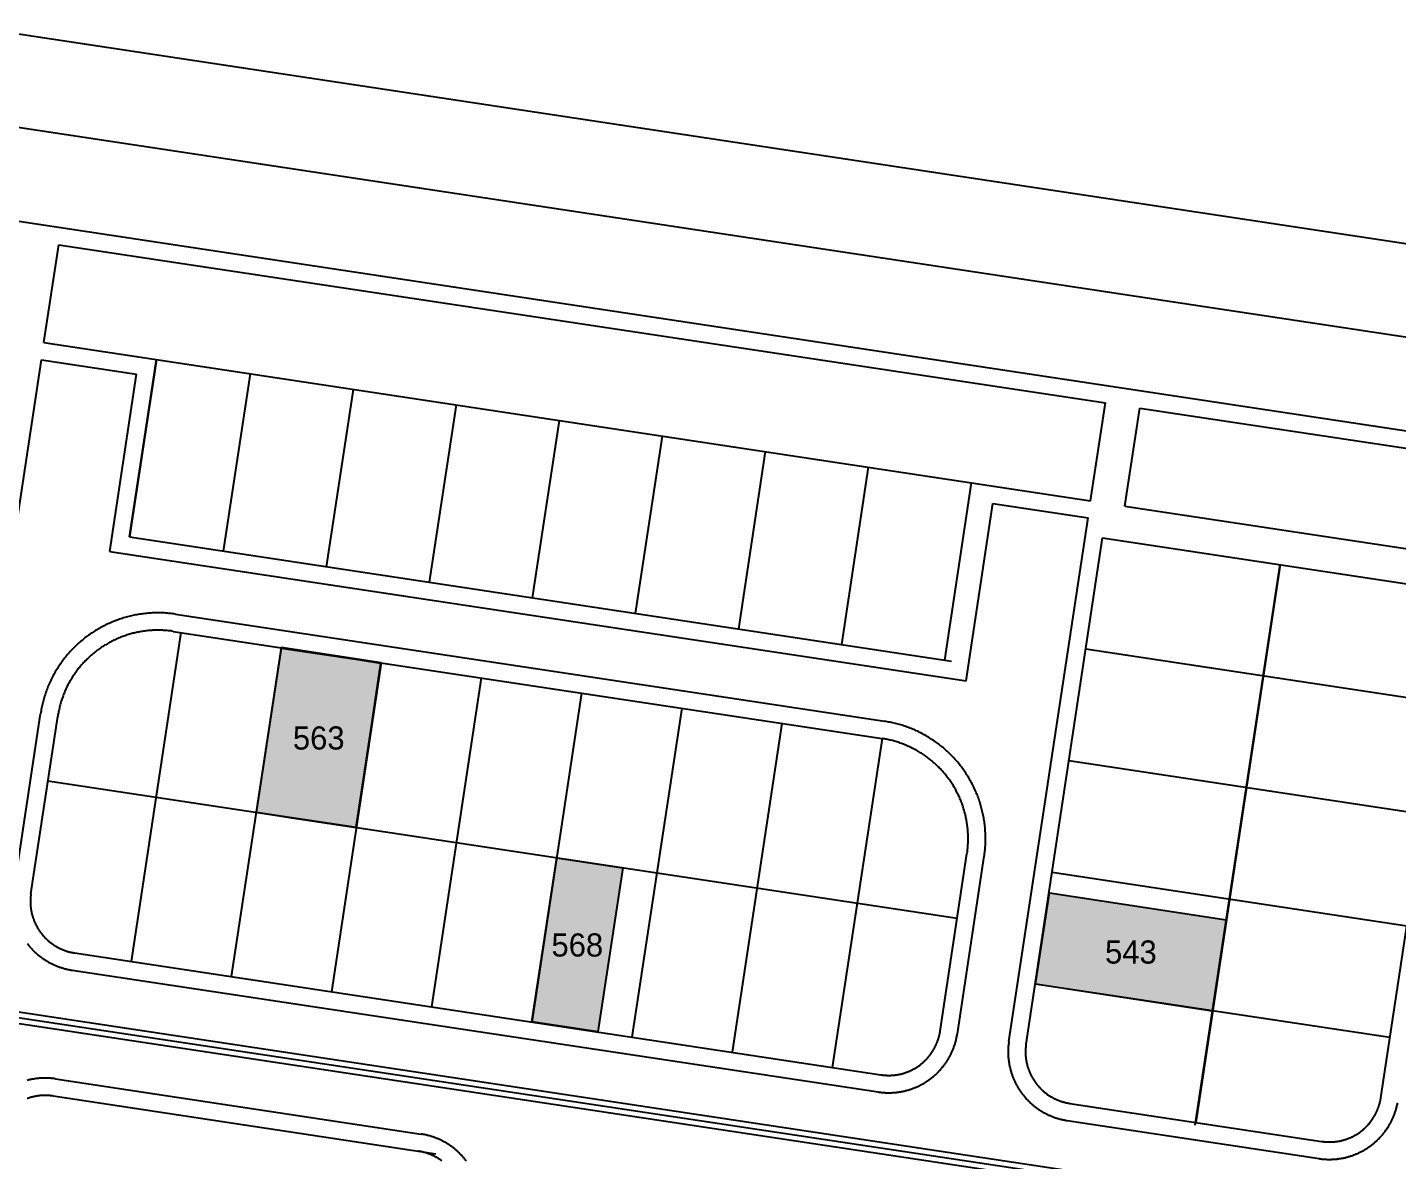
# Model space of a CAD drawing. Header units: metres. Extents: x 680594 to 684853, y 828874 to 830078.
# Drawn here: x 680740.1 to 680976.8, y 829877.8 to 830073.7 of the extents above; entities that cross this region are included whole.
import ezdxf
from ezdxf.enums import TextEntityAlignment as Align

# ---------------------------------------------------------------- set-up
doc = ezdxf.new("R2010")
doc.units = ezdxf.units.M
for name, color, linetype in [('PLOT_LINES', 7, 'Continuous'), ('PLOT_NUMBERS', 7, 'Continuous'), ('SELECTED_PLOTS', 3, 'Continuous')]:
    doc.layers.add(name, color=color, linetype=linetype)

msp = doc.modelspace()

# ---------------------------------------------------------------- hatches: boundary and pattern name
at = {"layer": 'SELECTED_PLOTS'}
h = msp.add_hatch(color=3, dxfattribs=at)
h.dxf.hatch_style = 1
h.paths.add_polyline_path([(680783.98, 829966.38), (680797.58, 829964.36), (680801.1, 829963.8), (680796.89, 829935.35), (680785.73, 829937.03), (680779.65, 829937.98)])
h = msp.add_hatch(color=3, dxfattribs=at)
h.dxf.hatch_style = 1
h.paths.add_polyline_path([(680838.63, 829900.07), (680827.21, 829901.79), (680831.54, 829930.13), (680842.91, 829928.41)])
h = msp.add_hatch(color=3, dxfattribs=at)
h.dxf.hatch_style = 1
h.paths.add_polyline_path([(680914.24, 829908.29), (680916.63, 829924.08), (680947.15, 829919.46), (680944.75, 829903.66)])

# ---------------------------------------------------------------- linework, layer by layer
at = {"layer": 'PLOT_LINES'}
for points in [[(680731.23, 830073.66), (682582.21, 829793.81)], [(680731.23, 830073.66), (682582.21, 829793.81)], [(680728.84, 830057.84), (682579.82, 829777.99)], [(680728.84, 830057.84), (682579.82, 829777.99)], [(680726.74, 830041.98), (680982.13, 830003.36)], [(680742.94, 830019.18), (680745.5, 830036.11)], [(680745.5, 830036.11), (680926.31, 830008.77)], [(680742.94, 830019.18), (680923.75, 829991.85)], [(680728.81, 829925.75), (680742.49, 830016.22)], [(680742.49, 830016.22), (680758.93, 830013.73)], [(680757.71, 829985.6), (680762.35, 830016.25)], [(680762.35, 830016.25), (680757.71, 829985.6)], [(680754.3, 829983.08), (680758.93, 830013.73)], [(680778.54, 830013.8), (680773.9, 829983.15)], [(680796.34, 830011.11), (680791.7, 829980.46)], [(680814.13, 830008.42), (680809.5, 829977.77)], [(680923.75, 829991.85), (680926.31, 830008.77)], [(680831.93, 830005.73), (680827.3, 829975.08)], [(680929.68, 829990.95), (680932.24, 830007.87)], [(680932.24, 830007.87), (680981.68, 830000.4)], [(680849.73, 830003.04), (680845.09, 829972.39)], [(680867.53, 830000.35), (680862.89, 829969.7)], [(680885.32, 829997.66), (680880.69, 829967.01)], [(680903.12, 829994.97), (680898.49, 829964.31)], [(680902.23, 829960.71), (680906.86, 829991.37)], [(680906.86, 829991.37), (680923.3, 829988.88)], [(680929.68, 829990.95), (680988.02, 829982.13)], [(680909.62, 829898.41), (680923.3, 829988.88)], [(680757.71, 829985.6), (680899.71, 829964.13)], [(680912.59, 829897.96), (680925.82, 829985.47)], [(680925.82, 829985.47), (680987.12, 829976.2)], [(680754.3, 829983.08), (680902.23, 829960.71)], [(680941.82, 829883.93), (680956.47, 829980.83)], [(680956.47, 829980.83), (680941.9, 829884.43)], [(680973.89, 829888.69), (680987.12, 829976.2)], [(680765.68, 829972.26), (680765.44, 829972.29), (680765.21, 829972.32), (680764.97, 829972.35), (680764.73, 829972.38), (680764.49, 829972.4), (680764.25, 829972.42), (680764.01, 829972.44), (680763.77, 829972.46), (680763.53, 829972.47), (680763.29, 829972.48), (680763.05, 829972.48), (680762.81, 829972.49), (680762.57, 829972.49), (680762.33, 829972.49), (680762.09, 829972.48), (680761.85, 829972.47), (680761.61, 829972.46), (680761.37, 829972.45), (680761.13, 829972.43), (680760.89, 829972.41), (680760.65, 829972.39), (680760.41, 829972.37), (680760.17, 829972.34), (680759.93, 829972.31), (680759.7, 829972.28), (680759.46, 829972.24), (680759.22, 829972.2), (680758.98, 829972.16), (680758.75, 829972.12), (680758.51, 829972.07), (680758.28, 829972.02), (680758.04, 829971.97), (680757.81, 829971.92), (680757.58, 829971.86), (680757.34, 829971.8), (680757.11, 829971.73), (680756.88, 829971.67), (680756.65, 829971.6), (680756.42, 829971.53), (680756.19, 829971.45), (680755.96, 829971.38), (680755.74, 829971.3), (680755.51, 829971.22), (680755.29, 829971.13), (680755.06, 829971.04), (680754.84, 829970.95), (680754.62, 829970.86), (680754.4, 829970.77), (680754.18, 829970.67), (680753.96, 829970.57), (680753.74, 829970.47), (680753.53, 829970.36), (680753.31, 829970.25), (680753.1, 829970.14), (680752.89, 829970.03), (680752.67, 829969.91), (680752.47, 829969.8), (680752.26, 829969.68), (680752.05, 829969.55), (680751.85, 829969.43), (680751.64, 829969.3), (680751.44, 829969.17), (680751.24, 829969.04), (680751.04, 829968.91), (680750.84, 829968.77), (680750.65, 829968.63), (680750.45, 829968.49), (680750.26, 829968.34), (680750.07, 829968.2), (680749.88, 829968.05), (680749.69, 829967.9), (680749.51, 829967.75), (680749.32, 829967.59), (680749.14, 829967.43), (680748.96, 829967.28), (680748.78, 829967.11), (680748.61, 829966.95), (680748.43, 829966.79), (680748.26, 829966.62), (680748.09, 829966.45), (680747.92, 829966.28), (680747.75, 829966.1), (680747.59, 829965.93), (680747.43, 829965.75), (680747.27, 829965.57), (680747.11, 829965.39), (680746.95, 829965.21), (680746.8, 829965.03), (680746.65, 829964.84), (680746.5, 829964.65), (680746.35, 829964.46), (680746.2, 829964.27), (680746.06, 829964.08), (680745.92, 829963.88), (680745.78, 829963.68), (680745.65, 829963.49), (680745.51, 829963.29), (680745.38, 829963.09), (680745.25, 829962.88), (680745.13, 829962.68), (680745, 829962.47), (680744.88, 829962.27), (680744.76, 829962.06), (680744.64, 829961.85), (680744.53, 829961.64), (680744.42, 829961.42), (680744.31, 829961.21), (680744.2, 829960.99), (680744.1, 829960.78), (680744, 829960.56), (680743.9, 829960.34), (680743.8, 829960.12), (680743.71, 829959.9), (680743.61, 829959.68), (680743.53, 829959.45), (680743.44, 829959.23), (680743.36, 829959), (680743.27, 829958.78), (680743.2, 829958.55), (680743.12, 829958.32), (680743.05, 829958.09), (680742.98, 829957.86), (680742.91, 829957.63), (680742.85, 829957.4), (680742.78, 829957.17), (680742.72, 829956.94), (680742.67, 829956.7), (680742.61, 829956.47), (680742.56, 829956.23), (680742.51, 829956), (680742.47, 829955.76), (680742.43, 829955.53), (680742.39, 829955.29), (680742.35, 829955.05)], [(680765.68, 829972.26), (680888.15, 829953.74)], [(680765.23, 829969.29), (680765.03, 829969.32), (680764.83, 829969.35), (680764.62, 829969.37), (680764.42, 829969.39), (680764.22, 829969.41), (680764.01, 829969.43), (680763.81, 829969.45), (680763.6, 829969.46), (680763.4, 829969.47), (680763.19, 829969.48), (680762.99, 829969.48), (680762.78, 829969.49), (680762.58, 829969.49), (680762.37, 829969.49), (680762.17, 829969.48), (680761.96, 829969.48), (680761.76, 829969.47), (680761.55, 829969.46), (680761.35, 829969.44), (680761.14, 829969.43), (680760.94, 829969.41), (680760.73, 829969.39), (680760.53, 829969.36), (680760.33, 829969.34), (680760.12, 829969.31), (680759.92, 829969.28), (680759.72, 829969.25), (680759.52, 829969.21), (680759.31, 829969.17), (680759.11, 829969.13), (680758.91, 829969.09), (680758.71, 829969.05), (680758.51, 829969), (680758.31, 829968.95), (680758.11, 829968.9), (680757.92, 829968.84), (680757.72, 829968.79), (680757.52, 829968.73), (680757.33, 829968.67), (680757.13, 829968.61), (680756.94, 829968.54), (680756.74, 829968.47), (680756.55, 829968.4), (680756.36, 829968.33), (680756.17, 829968.26), (680755.98, 829968.18), (680755.79, 829968.1), (680755.6, 829968.02), (680755.41, 829967.94), (680755.23, 829967.85), (680755.04, 829967.76), (680754.86, 829967.67), (680754.67, 829967.58), (680754.49, 829967.49), (680754.31, 829967.39), (680754.13, 829967.29), (680753.95, 829967.19), (680753.77, 829967.09), (680753.6, 829966.98), (680753.42, 829966.88), (680753.25, 829966.77), (680753.08, 829966.66), (680752.9, 829966.54), (680752.73, 829966.43), (680752.57, 829966.31), (680752.4, 829966.19), (680752.23, 829966.07), (680752.07, 829965.95), (680751.9, 829965.83), (680751.74, 829965.7), (680751.58, 829965.57), (680751.42, 829965.44), (680751.27, 829965.31), (680751.11, 829965.17), (680750.96, 829965.04), (680750.81, 829964.9), (680750.66, 829964.76), (680750.51, 829964.62), (680750.36, 829964.48), (680750.21, 829964.33), (680750.07, 829964.19), (680749.93, 829964.04), (680749.79, 829963.89), (680749.65, 829963.74), (680749.51, 829963.59), (680749.38, 829963.43), (680749.24, 829963.27), (680749.11, 829963.12), (680748.98, 829962.96), (680748.86, 829962.8), (680748.73, 829962.64), (680748.61, 829962.47), (680748.48, 829962.31), (680748.36, 829962.14), (680748.25, 829961.97), (680748.13, 829961.8), (680748.02, 829961.63), (680747.9, 829961.46), (680747.79, 829961.29), (680747.69, 829961.11), (680747.58, 829960.94), (680747.48, 829960.76), (680747.37, 829960.58), (680747.27, 829960.4), (680747.18, 829960.22), (680747.08, 829960.04), (680746.99, 829959.86), (680746.9, 829959.68), (680746.81, 829959.49), (680746.72, 829959.31), (680746.64, 829959.12), (680746.55, 829958.93), (680746.47, 829958.74), (680746.4, 829958.55), (680746.32, 829958.36), (680746.25, 829958.17), (680746.17, 829957.98), (680746.11, 829957.78), (680746.04, 829957.59), (680745.97, 829957.4), (680745.91, 829957.2), (680745.85, 829957), (680745.79, 829956.81), (680745.74, 829956.61), (680745.69, 829956.41), (680745.64, 829956.21), (680745.59, 829956.01), (680745.54, 829955.81), (680745.5, 829955.61), (680745.46, 829955.41), (680745.42, 829955.21), (680745.38, 829955.01), (680745.35, 829954.81), (680745.31, 829954.6)], [(680766.58, 829969.09), (680757.99, 829912.23)], [(680765.23, 829969.29), (680887.71, 829950.77)], [(680783.89, 829966.47), (680775.29, 829909.62)], [(680801.19, 829963.85), (680783.89, 829966.47), (680779.59, 829938.04), (680796.89, 829935.43), (680801.19, 829963.85)], [(680984.21, 829956.92), (680922.91, 829966.19)], [(680801.19, 829963.85), (680792.59, 829907)], [(680818.49, 829961.24), (680809.9, 829904.38)], [(680835.8, 829958.62), (680827.2, 829901.77)], [(680737.71, 829924.4), (680742.35, 829955.05)], [(680740.68, 829923.95), (680745.31, 829954.6)], [(680853.1, 829956.01), (680844.5, 829899.15)], [(680905.36, 829930.41), (680905.39, 829930.64), (680905.43, 829930.88), (680905.45, 829931.12), (680905.48, 829931.35), (680905.5, 829931.59), (680905.52, 829931.83), (680905.54, 829932.07), (680905.56, 829932.3), (680905.57, 829932.54), (680905.58, 829932.78), (680905.59, 829933.02), (680905.59, 829933.26), (680905.59, 829933.5), (680905.59, 829933.73), (680905.58, 829933.97), (680905.58, 829934.21), (680905.57, 829934.45), (680905.55, 829934.69), (680905.54, 829934.93), (680905.52, 829935.16), (680905.5, 829935.4), (680905.48, 829935.64), (680905.45, 829935.88), (680905.42, 829936.11), (680905.39, 829936.35), (680905.35, 829936.58), (680905.31, 829936.82), (680905.27, 829937.05), (680905.23, 829937.29), (680905.19, 829937.52), (680905.14, 829937.76), (680905.09, 829937.99), (680905.03, 829938.22), (680904.98, 829938.45), (680904.92, 829938.69), (680904.85, 829938.92), (680904.79, 829939.14), (680904.72, 829939.37), (680904.65, 829939.6), (680904.58, 829939.83), (680904.5, 829940.06), (680904.43, 829940.28), (680904.35, 829940.51), (680904.26, 829940.73), (680904.18, 829940.95), (680904.09, 829941.17), (680904, 829941.39), (680903.9, 829941.61), (680903.81, 829941.83), (680903.71, 829942.05), (680903.61, 829942.26), (680903.5, 829942.48), (680903.4, 829942.69), (680903.29, 829942.91), (680903.18, 829943.12), (680903.07, 829943.33), (680902.95, 829943.53), (680902.83, 829943.74), (680902.71, 829943.95), (680902.59, 829944.15), (680902.46, 829944.35), (680902.33, 829944.56), (680902.2, 829944.76), (680902.07, 829944.95), (680901.94, 829945.15), (680901.8, 829945.35), (680901.66, 829945.54), (680901.52, 829945.73), (680901.38, 829945.92), (680901.23, 829946.11), (680901.08, 829946.3), (680900.93, 829946.48), (680900.78, 829946.67), (680900.62, 829946.85), (680900.47, 829947.03), (680900.31, 829947.21), (680900.15, 829947.38), (680899.98, 829947.56), (680899.82, 829947.73), (680899.65, 829947.9), (680899.48, 829948.07), (680899.31, 829948.23), (680899.14, 829948.4), (680898.97, 829948.56), (680898.79, 829948.72), (680898.61, 829948.88), (680898.43, 829949.04), (680898.25, 829949.19), (680898.06, 829949.34), (680897.88, 829949.49), (680897.69, 829949.64), (680897.5, 829949.79), (680897.31, 829949.93), (680897.12, 829950.07), (680896.93, 829950.21), (680896.73, 829950.35), (680896.53, 829950.48), (680896.33, 829950.61), (680896.13, 829950.74), (680895.93, 829950.87), (680895.73, 829950.99), (680895.52, 829951.12), (680895.32, 829951.24), (680895.11, 829951.35), (680894.9, 829951.47), (680894.69, 829951.58), (680894.48, 829951.69), (680894.27, 829951.8), (680894.05, 829951.91), (680893.84, 829952.01), (680893.62, 829952.11), (680893.41, 829952.21), (680893.19, 829952.3), (680892.97, 829952.4), (680892.75, 829952.49), (680892.52, 829952.57), (680892.3, 829952.66), (680892.08, 829952.74), (680891.85, 829952.82), (680891.63, 829952.9), (680891.4, 829952.97), (680891.17, 829953.05), (680890.95, 829953.12), (680890.72, 829953.18), (680890.49, 829953.25), (680890.26, 829953.31), (680890.03, 829953.37), (680889.79, 829953.42), (680889.56, 829953.48), (680889.33, 829953.53), (680889.09, 829953.58), (680888.86, 829953.62), (680888.63, 829953.66), (680888.39, 829953.7), (680888.15, 829953.74)], [(680870.4, 829953.39), (680861.81, 829896.54)], [(680887.71, 829950.77), (680879.11, 829893.92)], [(680902.39, 829930.85), (680902.42, 829931.06), (680902.45, 829931.26), (680902.47, 829931.46), (680902.5, 829931.66), (680902.52, 829931.87), (680902.53, 829932.07), (680902.55, 829932.27), (680902.56, 829932.47), (680902.57, 829932.68), (680902.58, 829932.88), (680902.59, 829933.08), (680902.59, 829933.29), (680902.59, 829933.49), (680902.59, 829933.7), (680902.59, 829933.9), (680902.58, 829934.1), (680902.57, 829934.31), (680902.56, 829934.51), (680902.55, 829934.71), (680902.53, 829934.92), (680902.51, 829935.12), (680902.49, 829935.32), (680902.47, 829935.52), (680902.44, 829935.73), (680902.42, 829935.93), (680902.39, 829936.13), (680902.36, 829936.33), (680902.32, 829936.53), (680902.28, 829936.73), (680902.24, 829936.93), (680902.2, 829937.13), (680902.16, 829937.33), (680902.11, 829937.53), (680902.07, 829937.72), (680902.01, 829937.92), (680901.96, 829938.12), (680901.91, 829938.31), (680901.85, 829938.51), (680901.79, 829938.7), (680901.73, 829938.9), (680901.66, 829939.09), (680901.6, 829939.28), (680901.53, 829939.48), (680901.46, 829939.67), (680901.38, 829939.86), (680901.31, 829940.05), (680901.23, 829940.23), (680901.15, 829940.42), (680901.07, 829940.61), (680900.98, 829940.79), (680900.9, 829940.98), (680900.81, 829941.16), (680900.72, 829941.34), (680900.63, 829941.52), (680900.53, 829941.71), (680900.44, 829941.88), (680900.34, 829942.06), (680900.24, 829942.24), (680900.13, 829942.41), (680900.03, 829942.59), (680899.92, 829942.76), (680899.81, 829942.93), (680899.7, 829943.1), (680899.59, 829943.27), (680899.47, 829943.44), (680899.35, 829943.61), (680899.24, 829943.77), (680899.11, 829943.94), (680898.99, 829944.1), (680898.87, 829944.26), (680898.74, 829944.42), (680898.61, 829944.58), (680898.48, 829944.74), (680898.35, 829944.89), (680898.22, 829945.04), (680898.08, 829945.2), (680897.94, 829945.35), (680897.8, 829945.5), (680897.66, 829945.64), (680897.52, 829945.79), (680897.38, 829945.93), (680897.23, 829946.07), (680897.08, 829946.21), (680896.94, 829946.35), (680896.78, 829946.49), (680896.63, 829946.62), (680896.48, 829946.76), (680896.32, 829946.89), (680896.17, 829947.02), (680896.01, 829947.15), (680895.85, 829947.27), (680895.69, 829947.4), (680895.52, 829947.52), (680895.36, 829947.64), (680895.19, 829947.76), (680895.03, 829947.88), (680894.86, 829947.99), (680894.69, 829948.1), (680894.52, 829948.21), (680894.35, 829948.32), (680894.17, 829948.43), (680894, 829948.53), (680893.82, 829948.64), (680893.64, 829948.74), (680893.47, 829948.84), (680893.29, 829948.93), (680893.11, 829949.03), (680892.93, 829949.12), (680892.74, 829949.21), (680892.56, 829949.3), (680892.37, 829949.38), (680892.19, 829949.47), (680892, 829949.55), (680891.81, 829949.63), (680891.63, 829949.7), (680891.44, 829949.78), (680891.25, 829949.85), (680891.06, 829949.92), (680890.86, 829949.99), (680890.67, 829950.06), (680890.48, 829950.12), (680890.28, 829950.18), (680890.09, 829950.24), (680889.89, 829950.3), (680889.7, 829950.35), (680889.5, 829950.41), (680889.3, 829950.46), (680889.11, 829950.5), (680888.91, 829950.55), (680888.71, 829950.59), (680888.51, 829950.63), (680888.31, 829950.67), (680888.11, 829950.71), (680887.91, 829950.74), (680887.71, 829950.77)], [(680981.29, 829937.64), (680919.99, 829946.9)], [(680743.63, 829943.48), (680900.71, 829919.73)], [(680897.76, 829900.2), (680902.39, 829930.85)], [(680900.73, 829899.75), (680905.36, 829930.41)], [(680978.38, 829918.35), (680917.08, 829927.62)], [(680740.68, 829923.95), (680740.66, 829923.85), (680740.65, 829923.74), (680740.64, 829923.64), (680740.63, 829923.54), (680740.62, 829923.43), (680740.61, 829923.33), (680740.6, 829923.22), (680740.59, 829923.12), (680740.59, 829923.01), (680740.58, 829922.91), (680740.58, 829922.81), (680740.58, 829922.7), (680740.58, 829922.6), (680740.58, 829922.49), (680740.58, 829922.39), (680740.58, 829922.28), (680740.59, 829922.18), (680740.59, 829922.07), (680740.6, 829921.97), (680740.61, 829921.86), (680740.62, 829921.76), (680740.63, 829921.66), (680740.64, 829921.55), (680740.65, 829921.45), (680740.67, 829921.34), (680740.68, 829921.24), (680740.7, 829921.14), (680740.72, 829921.03), (680740.74, 829920.93), (680740.76, 829920.83), (680740.78, 829920.72), (680740.8, 829920.62), (680740.82, 829920.52), (680740.85, 829920.42), (680740.87, 829920.32), (680740.9, 829920.22), (680740.93, 829920.12), (680740.96, 829920.02), (680740.99, 829919.92), (680741.02, 829919.82), (680741.06, 829919.72), (680741.09, 829919.62), (680741.13, 829919.52), (680741.16, 829919.42), (680741.2, 829919.32), (680741.24, 829919.23), (680741.28, 829919.13), (680741.32, 829919.03), (680741.36, 829918.94), (680741.4, 829918.84), (680741.45, 829918.75), (680741.49, 829918.65), (680741.54, 829918.56), (680741.59, 829918.46), (680741.64, 829918.37), (680741.69, 829918.28), (680741.74, 829918.19), (680741.79, 829918.1), (680741.84, 829918.01), (680741.9, 829917.92), (680741.95, 829917.83), (680742.01, 829917.74), (680742.07, 829917.65), (680742.12, 829917.57), (680742.18, 829917.48), (680742.24, 829917.39), (680742.3, 829917.31), (680742.37, 829917.22), (680742.43, 829917.14), (680742.49, 829917.06), (680742.56, 829916.98), (680742.62, 829916.89), (680742.69, 829916.81), (680742.76, 829916.73), (680742.83, 829916.65), (680742.9, 829916.58), (680742.97, 829916.5), (680743.04, 829916.42), (680743.11, 829916.35), (680743.19, 829916.27), (680743.26, 829916.2), (680743.33, 829916.13), (680743.41, 829916.05), (680743.49, 829915.98), (680743.56, 829915.91), (680743.64, 829915.84), (680743.72, 829915.77), (680743.8, 829915.71), (680743.88, 829915.64), (680743.96, 829915.57), (680744.05, 829915.51), (680744.13, 829915.44), (680744.21, 829915.38), (680744.3, 829915.32), (680744.38, 829915.26), (680744.47, 829915.2), (680744.56, 829915.14), (680744.64, 829915.08), (680744.73, 829915.02), (680744.82, 829914.97), (680744.91, 829914.91), (680745, 829914.86), (680745.09, 829914.81), (680745.18, 829914.76), (680745.27, 829914.7), (680745.36, 829914.66), (680745.46, 829914.61), (680745.55, 829914.56), (680745.64, 829914.51), (680745.74, 829914.47), (680745.83, 829914.42), (680745.93, 829914.38), (680746.02, 829914.34), (680746.12, 829914.3), (680746.22, 829914.26), (680746.31, 829914.22), (680746.41, 829914.18), (680746.51, 829914.15), (680746.61, 829914.11), (680746.71, 829914.08), (680746.81, 829914.04), (680746.91, 829914.01), (680747.01, 829913.98), (680747.11, 829913.95), (680747.21, 829913.92), (680747.31, 829913.9), (680747.41, 829913.87), (680747.51, 829913.85), (680747.62, 829913.82), (680747.72, 829913.8), (680747.82, 829913.78), (680747.92, 829913.76), (680748.03, 829913.74), (680748.13, 829913.72), (680748.23, 829913.71)], [(680658.22, 829913.66), (680961.63, 829867.79)], [(680658.51, 829915.64), (680961.93, 829869.77)], [(680740.05, 829915.32), (680740.13, 829915.21), (680740.22, 829915.1), (680740.31, 829914.99), (680740.4, 829914.88), (680740.49, 829914.78), (680740.58, 829914.67), (680740.67, 829914.57), (680740.76, 829914.46), (680740.86, 829914.36), (680740.96, 829914.26), (680741.05, 829914.16), (680741.15, 829914.06), (680741.25, 829913.96), (680741.35, 829913.87), (680741.46, 829913.77), (680741.56, 829913.68), (680741.66, 829913.59), (680741.77, 829913.5), (680741.88, 829913.4), (680741.98, 829913.32), (680742.09, 829913.23), (680742.2, 829913.14), (680742.31, 829913.06), (680742.42, 829912.97), (680742.54, 829912.89), (680742.65, 829912.81), (680742.77, 829912.73), (680742.88, 829912.65), (680743, 829912.57), (680743.11, 829912.5), (680743.23, 829912.42), (680743.35, 829912.35), (680743.47, 829912.28), (680743.59, 829912.21), (680743.71, 829912.14), (680743.83, 829912.07), (680743.96, 829912), (680744.08, 829911.94), (680744.21, 829911.88), (680744.33, 829911.81), (680744.46, 829911.75), (680744.58, 829911.7), (680744.71, 829911.64), (680744.84, 829911.58), (680744.97, 829911.53), (680745.1, 829911.48), (680745.23, 829911.42), (680745.36, 829911.37), (680745.49, 829911.33), (680745.62, 829911.28), (680745.75, 829911.23), (680745.88, 829911.19), (680746.02, 829911.15), (680746.15, 829911.11), (680746.29, 829911.07), (680746.42, 829911.03), (680746.55, 829910.99), (680746.69, 829910.96), (680746.83, 829910.93), (680746.96, 829910.9), (680747.1, 829910.87), (680747.23, 829910.84), (680747.37, 829910.81), (680747.51, 829910.79), (680747.65, 829910.76), (680747.78, 829910.74)], [(680748.23, 829913.71), (680887.51, 829892.65)], [(680673.2, 829912.41), (680961.78, 829868.78)], [(680747.78, 829910.74), (680887.07, 829889.68)], [(680975.46, 829899.07), (680914.16, 829908.34)], [(680887.07, 829889.68), (680887.2, 829889.66), (680887.34, 829889.64), (680887.48, 829889.63), (680887.62, 829889.61), (680887.76, 829889.6), (680887.9, 829889.59), (680888.04, 829889.58), (680888.18, 829889.57), (680888.32, 829889.56), (680888.46, 829889.56), (680888.6, 829889.55), (680888.74, 829889.55), (680888.87, 829889.55), (680889.01, 829889.55), (680889.15, 829889.55), (680889.29, 829889.56), (680889.43, 829889.56), (680889.57, 829889.57), (680889.71, 829889.58), (680889.85, 829889.59), (680889.99, 829889.6), (680890.13, 829889.62), (680890.27, 829889.63), (680890.41, 829889.65), (680890.54, 829889.67), (680890.68, 829889.69), (680890.82, 829889.71), (680890.96, 829889.73), (680891.1, 829889.76), (680891.23, 829889.79), (680891.37, 829889.81), (680891.51, 829889.84), (680891.64, 829889.88), (680891.78, 829889.91), (680891.91, 829889.94), (680892.05, 829889.98), (680892.18, 829890.02), (680892.32, 829890.06), (680892.45, 829890.1), (680892.58, 829890.14), (680892.71, 829890.18), (680892.85, 829890.23), (680892.98, 829890.28), (680893.11, 829890.33), (680893.24, 829890.38), (680893.37, 829890.43), (680893.5, 829890.48), (680893.63, 829890.54), (680893.75, 829890.59), (680893.88, 829890.65), (680894.01, 829890.71), (680894.13, 829890.77), (680894.26, 829890.83), (680894.38, 829890.89), (680894.51, 829890.96), (680894.63, 829891.03), (680894.75, 829891.09), (680894.87, 829891.16), (680894.99, 829891.23), (680895.11, 829891.31), (680895.23, 829891.38), (680895.35, 829891.45), (680895.47, 829891.53), (680895.58, 829891.61), (680895.7, 829891.69), (680895.81, 829891.77), (680895.93, 829891.85), (680896.04, 829891.93), (680896.15, 829892.02), (680896.26, 829892.1), (680896.37, 829892.19), (680896.48, 829892.28), (680896.58, 829892.37), (680896.69, 829892.46), (680896.8, 829892.55), (680896.9, 829892.64), (680897, 829892.73), (680897.11, 829892.83), (680897.21, 829892.93), (680897.31, 829893.02), (680897.41, 829893.12), (680897.5, 829893.22), (680897.6, 829893.32), (680897.69, 829893.43), (680897.79, 829893.53), (680897.88, 829893.63), (680897.97, 829893.74), (680898.06, 829893.85), (680898.15, 829893.95), (680898.24, 829894.06), (680898.33, 829894.17), (680898.41, 829894.28), (680898.49, 829894.39), (680898.58, 829894.51), (680898.66, 829894.62), (680898.74, 829894.73), (680898.82, 829894.85), (680898.89, 829894.97), (680898.97, 829895.08), (680899.04, 829895.2), (680899.12, 829895.32), (680899.19, 829895.44), (680899.26, 829895.56), (680899.33, 829895.68), (680899.4, 829895.8), (680899.46, 829895.93), (680899.53, 829896.05), (680899.59, 829896.18), (680899.65, 829896.3), (680899.71, 829896.43), (680899.77, 829896.55), (680899.83, 829896.68), (680899.88, 829896.81), (680899.94, 829896.94), (680899.99, 829897.07), (680900.04, 829897.2), (680900.09, 829897.33), (680900.14, 829897.46), (680900.19, 829897.59), (680900.23, 829897.72), (680900.28, 829897.85), (680900.32, 829897.99), (680900.36, 829898.12), (680900.4, 829898.25), (680900.44, 829898.39), (680900.47, 829898.52), (680900.51, 829898.66), (680900.54, 829898.79), (680900.57, 829898.93), (680900.6, 829899.07), (680900.63, 829899.2), (680900.66, 829899.34), (680900.68, 829899.48), (680900.7, 829899.62), (680900.73, 829899.75)], [(680887.51, 829892.65), (680887.62, 829892.63), (680887.72, 829892.62), (680887.83, 829892.61), (680887.93, 829892.6), (680888.03, 829892.59), (680888.14, 829892.58), (680888.24, 829892.57), (680888.35, 829892.56), (680888.45, 829892.56), (680888.56, 829892.55), (680888.66, 829892.55), (680888.77, 829892.55), (680888.87, 829892.55), (680888.98, 829892.55), (680889.08, 829892.55), (680889.19, 829892.55), (680889.29, 829892.56), (680889.39, 829892.56), (680889.5, 829892.57), (680889.6, 829892.58), (680889.71, 829892.59), (680889.81, 829892.6), (680889.92, 829892.61), (680890.02, 829892.62), (680890.12, 829892.64), (680890.23, 829892.65), (680890.33, 829892.67), (680890.43, 829892.69), (680890.54, 829892.71), (680890.64, 829892.73), (680890.74, 829892.75), (680890.84, 829892.77), (680890.95, 829892.79), (680891.05, 829892.82), (680891.15, 829892.84), (680891.25, 829892.87), (680891.35, 829892.9), (680891.45, 829892.93), (680891.55, 829892.96), (680891.65, 829892.99), (680891.75, 829893.03), (680891.85, 829893.06), (680891.95, 829893.09), (680892.05, 829893.13), (680892.14, 829893.17), (680892.24, 829893.21), (680892.34, 829893.25), (680892.44, 829893.29), (680892.53, 829893.33), (680892.63, 829893.37), (680892.72, 829893.42), (680892.82, 829893.46), (680892.91, 829893.51), (680893, 829893.56), (680893.1, 829893.61), (680893.19, 829893.66), (680893.28, 829893.71), (680893.37, 829893.76), (680893.46, 829893.81), (680893.55, 829893.87), (680893.64, 829893.92), (680893.73, 829893.98), (680893.82, 829894.03), (680893.9, 829894.09), (680893.99, 829894.15), (680894.07, 829894.21), (680894.16, 829894.27), (680894.24, 829894.34), (680894.33, 829894.4), (680894.41, 829894.46), (680894.49, 829894.53), (680894.57, 829894.59), (680894.65, 829894.66), (680894.73, 829894.73), (680894.81, 829894.8), (680894.89, 829894.87), (680894.97, 829894.94), (680895.04, 829895.01), (680895.12, 829895.08), (680895.19, 829895.16), (680895.27, 829895.23), (680895.34, 829895.3), (680895.41, 829895.38), (680895.49, 829895.46), (680895.56, 829895.53), (680895.63, 829895.61), (680895.69, 829895.69), (680895.76, 829895.77), (680895.83, 829895.85), (680895.89, 829895.93), (680895.96, 829896.02), (680896.02, 829896.1), (680896.09, 829896.18), (680896.15, 829896.27), (680896.21, 829896.35), (680896.27, 829896.44), (680896.33, 829896.52), (680896.39, 829896.61), (680896.44, 829896.7), (680896.5, 829896.79), (680896.55, 829896.88), (680896.61, 829896.97), (680896.66, 829897.06), (680896.71, 829897.15), (680896.76, 829897.24), (680896.81, 829897.33), (680896.86, 829897.43), (680896.91, 829897.52), (680896.95, 829897.61), (680897, 829897.71), (680897.04, 829897.8), (680897.09, 829897.9), (680897.13, 829897.99), (680897.17, 829898.09), (680897.21, 829898.19), (680897.25, 829898.28), (680897.29, 829898.38), (680897.32, 829898.48), (680897.36, 829898.58), (680897.39, 829898.68), (680897.42, 829898.78), (680897.45, 829898.88), (680897.49, 829898.98), (680897.51, 829899.08), (680897.54, 829899.18), (680897.57, 829899.28), (680897.6, 829899.38), (680897.62, 829899.48), (680897.64, 829899.59), (680897.67, 829899.69), (680897.69, 829899.79), (680897.71, 829899.89), (680897.73, 829900), (680897.74, 829900.1), (680897.76, 829900.2)], [(680909.62, 829898.41), (680909.6, 829898.27), (680909.59, 829898.13), (680909.57, 829897.99), (680909.55, 829897.85), (680909.54, 829897.72), (680909.53, 829897.58), (680909.52, 829897.44), (680909.51, 829897.3), (680909.5, 829897.16), (680909.5, 829897.02), (680909.49, 829896.88), (680909.49, 829896.74), (680909.49, 829896.6), (680909.49, 829896.46), (680909.49, 829896.32), (680909.5, 829896.18), (680909.5, 829896.04), (680909.51, 829895.9), (680909.52, 829895.76), (680909.53, 829895.62), (680909.54, 829895.49), (680909.56, 829895.35), (680909.57, 829895.21), (680909.59, 829895.07), (680909.61, 829894.93), (680909.63, 829894.79), (680909.65, 829894.65), (680909.67, 829894.52), (680909.7, 829894.38), (680909.73, 829894.24), (680909.75, 829894.11), (680909.78, 829893.97), (680909.82, 829893.83), (680909.85, 829893.7), (680909.88, 829893.56), (680909.92, 829893.43), (680909.96, 829893.29), (680910, 829893.16), (680910.04, 829893.03), (680910.08, 829892.89), (680910.13, 829892.76), (680910.17, 829892.63), (680910.22, 829892.5), (680910.27, 829892.37), (680910.32, 829892.24), (680910.37, 829892.11), (680910.42, 829891.98), (680910.48, 829891.85), (680910.53, 829891.72), (680910.59, 829891.59), (680910.65, 829891.47), (680910.71, 829891.34), (680910.77, 829891.22), (680910.84, 829891.09), (680910.9, 829890.97), (680910.97, 829890.85), (680911.04, 829890.72), (680911.1, 829890.6), (680911.18, 829890.48), (680911.25, 829890.36), (680911.32, 829890.24), (680911.4, 829890.13), (680911.47, 829890.01), (680911.55, 829889.89), (680911.63, 829889.78), (680911.71, 829889.66), (680911.79, 829889.55), (680911.87, 829889.44), (680911.96, 829889.33), (680912.04, 829889.22), (680912.13, 829889.11), (680912.22, 829889), (680912.31, 829888.89), (680912.4, 829888.78), (680912.49, 829888.68), (680912.58, 829888.57), (680912.68, 829888.47), (680912.77, 829888.37), (680912.87, 829888.27), (680912.97, 829888.17), (680913.06, 829888.07), (680913.16, 829887.97), (680913.27, 829887.88), (680913.37, 829887.78), (680913.47, 829887.69), (680913.58, 829887.59), (680913.68, 829887.5), (680913.79, 829887.41), (680913.89, 829887.32), (680914, 829887.24), (680914.11, 829887.15), (680914.22, 829887.06), (680914.34, 829886.98), (680914.45, 829886.9), (680914.56, 829886.82), (680914.68, 829886.74), (680914.79, 829886.66), (680914.91, 829886.58), (680915.02, 829886.51), (680915.14, 829886.43), (680915.26, 829886.36), (680915.38, 829886.29), (680915.5, 829886.22), (680915.62, 829886.15), (680915.75, 829886.08), (680915.87, 829886.01), (680915.99, 829885.95), (680916.12, 829885.88), (680916.24, 829885.82), (680916.37, 829885.76), (680916.49, 829885.7), (680916.62, 829885.65), (680916.75, 829885.59), (680916.88, 829885.54), (680917.01, 829885.48), (680917.14, 829885.43), (680917.27, 829885.38), (680917.4, 829885.33), (680917.53, 829885.29), (680917.66, 829885.24), (680917.8, 829885.2), (680917.93, 829885.16), (680918.06, 829885.11), (680918.2, 829885.08), (680918.33, 829885.04), (680918.47, 829885), (680918.6, 829884.97), (680918.74, 829884.94), (680918.87, 829884.9), (680919.01, 829884.87), (680919.15, 829884.85), (680919.28, 829884.82), (680919.42, 829884.79), (680919.56, 829884.77), (680919.7, 829884.75)], [(680912.59, 829897.96), (680912.58, 829897.86), (680912.56, 829897.75), (680912.55, 829897.65), (680912.54, 829897.54), (680912.53, 829897.44), (680912.52, 829897.34), (680912.51, 829897.23), (680912.5, 829897.13), (680912.5, 829897.02), (680912.49, 829896.92), (680912.49, 829896.81), (680912.49, 829896.71), (680912.49, 829896.6), (680912.49, 829896.5), (680912.49, 829896.39), (680912.5, 829896.29), (680912.5, 829896.19), (680912.51, 829896.08), (680912.51, 829895.98), (680912.52, 829895.87), (680912.53, 829895.77), (680912.54, 829895.66), (680912.55, 829895.56), (680912.56, 829895.46), (680912.58, 829895.35), (680912.59, 829895.25), (680912.61, 829895.14), (680912.63, 829895.04), (680912.65, 829894.94), (680912.67, 829894.84), (680912.69, 829894.73), (680912.71, 829894.63), (680912.73, 829894.53), (680912.76, 829894.43), (680912.79, 829894.33), (680912.81, 829894.22), (680912.84, 829894.12), (680912.87, 829894.02), (680912.9, 829893.92), (680912.93, 829893.82), (680912.97, 829893.72), (680913, 829893.63), (680913.04, 829893.53), (680913.07, 829893.43), (680913.11, 829893.33), (680913.15, 829893.23), (680913.19, 829893.14), (680913.23, 829893.04), (680913.27, 829892.94), (680913.32, 829892.85), (680913.36, 829892.75), (680913.41, 829892.66), (680913.45, 829892.57), (680913.5, 829892.47), (680913.55, 829892.38), (680913.6, 829892.29), (680913.65, 829892.2), (680913.7, 829892.11), (680913.75, 829892.02), (680913.81, 829891.93), (680913.86, 829891.84), (680913.92, 829891.75), (680913.98, 829891.66), (680914.03, 829891.57), (680914.09, 829891.49), (680914.15, 829891.4), (680914.21, 829891.32), (680914.28, 829891.23), (680914.34, 829891.15), (680914.4, 829891.07), (680914.47, 829890.98), (680914.54, 829890.9), (680914.6, 829890.82), (680914.67, 829890.74), (680914.74, 829890.66), (680914.81, 829890.58), (680914.88, 829890.51), (680914.95, 829890.43), (680915.02, 829890.36), (680915.1, 829890.28), (680915.17, 829890.21), (680915.25, 829890.13), (680915.32, 829890.06), (680915.4, 829889.99), (680915.48, 829889.92), (680915.55, 829889.85), (680915.63, 829889.78), (680915.71, 829889.71), (680915.79, 829889.65), (680915.87, 829889.58), (680915.96, 829889.52), (680916.04, 829889.45), (680916.12, 829889.39), (680916.21, 829889.33), (680916.29, 829889.27), (680916.38, 829889.21), (680916.47, 829889.15), (680916.55, 829889.09), (680916.64, 829889.03), (680916.73, 829888.98), (680916.82, 829888.92), (680916.91, 829888.87), (680917, 829888.82), (680917.09, 829888.76), (680917.18, 829888.71), (680917.27, 829888.66), (680917.37, 829888.61), (680917.46, 829888.57), (680917.55, 829888.52), (680917.65, 829888.48), (680917.74, 829888.43), (680917.84, 829888.39), (680917.93, 829888.35), (680918.03, 829888.31), (680918.13, 829888.27), (680918.23, 829888.23), (680918.32, 829888.19), (680918.42, 829888.15), (680918.52, 829888.12), (680918.62, 829888.08), (680918.72, 829888.05), (680918.82, 829888.02), (680918.92, 829887.99), (680919.02, 829887.96), (680919.12, 829887.93), (680919.22, 829887.91), (680919.32, 829887.88), (680919.42, 829887.86), (680919.53, 829887.83), (680919.63, 829887.81), (680919.73, 829887.79), (680919.83, 829887.77), (680919.94, 829887.75), (680920.04, 829887.73), (680920.14, 829887.72)], [(680744.94, 829891.96), (680744.81, 829891.98), (680744.67, 829891.99), (680744.53, 829892.01), (680744.39, 829892.03), (680744.25, 829892.04), (680744.11, 829892.05), (680743.97, 829892.06), (680743.83, 829892.07), (680743.69, 829892.08), (680743.54, 829892.08), (680743.4, 829892.09), (680743.26, 829892.09), (680743.12, 829892.09), (680742.98, 829892.09), (680742.84, 829892.09), (680742.7, 829892.08), (680742.56, 829892.08), (680742.42, 829892.07), (680742.28, 829892.06), (680742.14, 829892.05), (680742, 829892.03), (680741.86, 829892.02), (680741.72, 829892), (680741.58, 829891.99), (680741.44, 829891.97), (680741.3, 829891.95), (680741.16, 829891.92), (680741.02, 829891.9), (680740.89, 829891.87), (680740.75, 829891.85), (680740.61, 829891.82), (680740.47, 829891.79), (680740.34, 829891.76), (680740.2, 829891.72), (680740.06, 829891.69)], [(680744.94, 829891.96), (680808.09, 829882.41)], [(680744.5, 829888.99), (680744.39, 829889), (680744.29, 829889.02), (680744.18, 829889.03), (680744.08, 829889.04), (680743.97, 829889.05), (680743.87, 829889.06), (680743.76, 829889.07), (680743.66, 829889.08), (680743.55, 829889.08), (680743.45, 829889.09), (680743.34, 829889.09), (680743.24, 829889.09), (680743.13, 829889.09), (680743.02, 829889.09), (680742.92, 829889.09), (680742.81, 829889.08), (680742.71, 829889.08), (680742.6, 829889.07), (680742.5, 829889.07), (680742.39, 829889.06), (680742.29, 829889.05), (680742.18, 829889.04), (680742.08, 829889.03), (680741.97, 829889.01), (680741.87, 829889), (680741.76, 829888.98), (680741.66, 829888.97), (680741.56, 829888.95), (680741.45, 829888.93), (680741.35, 829888.91), (680741.25, 829888.89), (680741.14, 829888.86), (680741.04, 829888.84), (680740.94, 829888.81), (680740.83, 829888.79), (680740.73, 829888.76), (680740.63, 829888.73), (680740.53, 829888.7), (680740.43, 829888.67), (680740.33, 829888.64), (680740.23, 829888.6), (680740.13, 829888.57), (680740.03, 829888.53)], [(680744.5, 829888.99), (680810.61, 829878.99)], [(680920.14, 829887.72), (680963.65, 829881.14)], [(680963.2, 829878.17), (680963.34, 829878.15), (680963.48, 829878.13), (680963.62, 829878.12), (680963.76, 829878.1), (680963.89, 829878.09), (680964.03, 829878.08), (680964.17, 829878.07), (680964.31, 829878.06), (680964.45, 829878.05), (680964.59, 829878.04), (680964.73, 829878.04), (680964.87, 829878.04), (680965.01, 829878.04), (680965.15, 829878.04), (680965.29, 829878.04), (680965.43, 829878.05), (680965.57, 829878.05), (680965.71, 829878.06), (680965.85, 829878.07), (680965.99, 829878.08), (680966.12, 829878.09), (680966.26, 829878.1), (680966.4, 829878.12), (680966.54, 829878.14), (680966.68, 829878.16), (680966.82, 829878.18), (680966.96, 829878.2), (680967.09, 829878.22), (680967.23, 829878.25), (680967.37, 829878.27), (680967.5, 829878.3), (680967.64, 829878.33), (680967.78, 829878.36), (680967.91, 829878.4), (680968.05, 829878.43), (680968.18, 829878.47), (680968.32, 829878.51), (680968.45, 829878.55), (680968.58, 829878.59), (680968.72, 829878.63), (680968.85, 829878.67), (680968.98, 829878.72), (680969.11, 829878.77), (680969.24, 829878.81), (680969.37, 829878.86), (680969.5, 829878.92), (680969.63, 829878.97), (680969.76, 829879.02), (680969.89, 829879.08), (680970.02, 829879.14), (680970.14, 829879.2), (680970.27, 829879.26), (680970.39, 829879.32), (680970.52, 829879.38), (680970.64, 829879.45), (680970.76, 829879.52), (680970.89, 829879.58), (680971.01, 829879.65), (680971.13, 829879.72), (680971.25, 829879.79), (680971.37, 829879.87), (680971.48, 829879.94), (680971.6, 829880.02), (680971.72, 829880.1), (680971.83, 829880.18), (680971.95, 829880.26), (680972.06, 829880.34), (680972.17, 829880.42), (680972.28, 829880.5), (680972.39, 829880.59), (680972.5, 829880.68), (680972.61, 829880.76), (680972.72, 829880.85), (680972.83, 829880.94), (680972.93, 829881.04), (680973.04, 829881.13), (680973.14, 829881.22), (680973.24, 829881.32), (680973.34, 829881.42), (680973.44, 829881.51), (680973.54, 829881.61), (680973.64, 829881.71), (680973.73, 829881.81), (680973.83, 829881.92), (680973.92, 829882.02), (680974.02, 829882.12), (680974.11, 829882.23), (680974.2, 829882.33), (680974.29, 829882.44), (680974.37, 829882.55), (680974.46, 829882.66), (680974.55, 829882.77), (680974.63, 829882.88), (680974.71, 829883), (680974.79, 829883.11), (680974.87, 829883.22), (680974.95, 829883.34), (680975.03, 829883.46), (680975.1, 829883.57), (680975.18, 829883.69), (680975.25, 829883.81), (680975.32, 829883.93), (680975.39, 829884.05), (680975.46, 829884.17), (680975.53, 829884.29), (680975.6, 829884.42), (680975.66, 829884.54), (680975.73, 829884.66), (680975.79, 829884.79), (680975.85, 829884.92), (680975.91, 829885.04), (680975.96, 829885.17), (680976.02, 829885.3), (680976.07, 829885.43), (680976.13, 829885.56), (680976.18, 829885.69), (680976.23, 829885.82), (680976.28, 829885.95), (680976.32, 829886.08), (680976.37, 829886.21), (680976.41, 829886.34), (680976.45, 829886.48), (680976.5, 829886.61), (680976.53, 829886.74), (680976.57, 829886.88), (680976.61, 829887.01), (680976.64, 829887.15), (680976.67, 829887.28), (680976.71, 829887.42), (680976.74, 829887.56), (680976.76, 829887.69), (680976.79, 829887.83)], [(680963.65, 829881.14), (680963.75, 829881.12), (680963.86, 829881.11), (680963.96, 829881.1), (680964.07, 829881.09), (680964.17, 829881.08), (680964.27, 829881.07), (680964.38, 829881.06), (680964.48, 829881.05), (680964.59, 829881.05), (680964.69, 829881.04), (680964.8, 829881.04), (680964.9, 829881.04), (680965.01, 829881.04), (680965.11, 829881.04), (680965.22, 829881.04), (680965.32, 829881.04), (680965.42, 829881.05), (680965.53, 829881.05), (680965.63, 829881.06), (680965.74, 829881.07), (680965.84, 829881.08), (680965.95, 829881.09), (680966.05, 829881.1), (680966.15, 829881.11), (680966.26, 829881.13), (680966.36, 829881.14), (680966.47, 829881.16), (680966.57, 829881.18), (680966.67, 829881.19), (680966.77, 829881.21), (680966.88, 829881.24), (680966.98, 829881.26), (680967.08, 829881.28), (680967.18, 829881.31), (680967.28, 829881.33), (680967.39, 829881.36), (680967.49, 829881.39), (680967.59, 829881.42), (680967.69, 829881.45), (680967.79, 829881.48), (680967.89, 829881.51), (680967.98, 829881.55), (680968.08, 829881.58), (680968.18, 829881.62), (680968.28, 829881.66), (680968.38, 829881.7), (680968.47, 829881.74), (680968.57, 829881.78), (680968.67, 829881.82), (680968.76, 829881.86), (680968.86, 829881.91), (680968.95, 829881.95), (680969.04, 829882), (680969.14, 829882.05), (680969.23, 829882.1), (680969.32, 829882.15), (680969.41, 829882.2), (680969.5, 829882.25), (680969.59, 829882.3), (680969.68, 829882.36), (680969.77, 829882.41), (680969.86, 829882.47), (680969.95, 829882.52), (680970.04, 829882.58), (680970.12, 829882.64), (680970.21, 829882.7), (680970.29, 829882.76), (680970.38, 829882.82), (680970.46, 829882.89), (680970.54, 829882.95), (680970.63, 829883.02), (680970.71, 829883.08), (680970.79, 829883.15), (680970.87, 829883.22), (680970.95, 829883.29), (680971.03, 829883.36), (680971.1, 829883.43), (680971.18, 829883.5), (680971.25, 829883.57), (680971.33, 829883.64), (680971.4, 829883.72), (680971.48, 829883.79), (680971.55, 829883.87), (680971.62, 829883.95), (680971.69, 829884.02), (680971.76, 829884.1), (680971.83, 829884.18), (680971.9, 829884.26), (680971.96, 829884.34), (680972.03, 829884.42), (680972.09, 829884.5), (680972.16, 829884.59), (680972.22, 829884.67), (680972.28, 829884.76), (680972.34, 829884.84), (680972.4, 829884.93), (680972.46, 829885.01), (680972.52, 829885.1), (680972.58, 829885.19), (680972.63, 829885.28), (680972.69, 829885.37), (680972.74, 829885.46), (680972.79, 829885.55), (680972.85, 829885.64), (680972.9, 829885.73), (680972.95, 829885.82), (680973, 829885.91), (680973.04, 829886.01), (680973.09, 829886.1), (680973.13, 829886.2), (680973.18, 829886.29), (680973.22, 829886.39), (680973.26, 829886.48), (680973.3, 829886.58), (680973.34, 829886.68), (680973.38, 829886.77), (680973.42, 829886.87), (680973.46, 829886.97), (680973.49, 829887.07), (680973.53, 829887.17), (680973.56, 829887.27), (680973.59, 829887.37), (680973.62, 829887.47), (680973.65, 829887.57), (680973.68, 829887.67), (680973.7, 829887.77), (680973.73, 829887.87), (680973.76, 829887.97), (680973.78, 829888.07), (680973.8, 829888.18), (680973.82, 829888.28), (680973.84, 829888.38), (680973.86, 829888.49), (680973.88, 829888.59), (680973.89, 829888.69)], [(680919.7, 829884.75), (680963.2, 829878.17)], [(680815.91, 829877.72), (680815.83, 829877.83), (680815.74, 829877.94), (680815.66, 829878.05), (680815.57, 829878.16), (680815.48, 829878.27), (680815.39, 829878.37), (680815.3, 829878.48), (680815.21, 829878.58), (680815.11, 829878.69), (680815.02, 829878.79), (680814.92, 829878.89), (680814.82, 829878.99), (680814.72, 829879.09), (680814.62, 829879.18), (680814.52, 829879.28), (680814.42, 829879.38), (680814.32, 829879.47), (680814.21, 829879.56), (680814.11, 829879.65), (680814, 829879.74), (680813.89, 829879.83), (680813.78, 829879.92), (680813.67, 829880.01), (680813.56, 829880.09), (680813.45, 829880.18), (680813.34, 829880.26), (680813.23, 829880.34), (680813.11, 829880.42), (680813, 829880.5), (680812.88, 829880.58), (680812.76, 829880.65), (680812.64, 829880.73), (680812.53, 829880.8), (680812.41, 829880.87), (680812.28, 829880.94), (680812.16, 829881.01), (680812.04, 829881.08), (680811.92, 829881.14), (680811.79, 829881.21), (680811.67, 829881.27), (680811.54, 829881.33), (680811.42, 829881.39), (680811.29, 829881.45), (680811.17, 829881.51), (680811.04, 829881.57), (680810.91, 829881.62), (680810.78, 829881.67), (680810.65, 829881.73), (680810.52, 829881.78), (680810.39, 829881.82), (680810.26, 829881.87), (680810.12, 829881.92), (680809.99, 829881.96), (680809.86, 829882), (680809.73, 829882.04), (680809.59, 829882.08), (680809.46, 829882.12), (680809.32, 829882.16), (680809.19, 829882.19), (680809.05, 829882.22), (680808.91, 829882.25), (680808.78, 829882.28), (680808.64, 829882.31), (680808.5, 829882.34), (680808.37, 829882.36), (680808.23, 829882.39), (680808.09, 829882.41)], [(680811.66, 829877.77), (680811.58, 829877.83), (680811.49, 829877.89), (680811.41, 829877.95), (680811.32, 829878.01), (680811.23, 829878.07), (680811.15, 829878.12), (680811.06, 829878.18), (680810.97, 829878.24), (680810.88, 829878.29), (680810.79, 829878.34), (680810.7, 829878.39), (680810.61, 829878.44), (680810.51, 829878.49), (680810.42, 829878.54), (680810.33, 829878.59), (680810.23, 829878.64), (680810.14, 829878.68), (680810.04, 829878.73), (680809.95, 829878.77), (680809.85, 829878.81), (680809.76, 829878.85), (680809.66, 829878.89), (680809.56, 829878.93), (680809.46, 829878.97), (680809.37, 829879), (680809.27, 829879.04), (680809.17, 829879.07), (680809.07, 829879.11), (680808.97, 829879.14), (680808.87, 829879.17), (680808.77, 829879.2), (680808.67, 829879.23), (680808.57, 829879.25), (680808.46, 829879.28), (680808.36, 829879.3), (680808.26, 829879.33), (680808.16, 829879.35), (680808.06, 829879.37), (680807.95, 829879.39), (680807.85, 829879.41), (680807.75, 829879.43), (680807.64, 829879.44)]]:
    msp.add_lwpolyline(points, dxfattribs=at)
at = {"layer": 'SELECTED_PLOTS', "color": 7}
for points in [[(680783.98, 829966.38), (680797.58, 829964.36), (680801.1, 829963.8), (680796.89, 829935.35), (680785.73, 829937.03), (680779.65, 829937.98)], [(680838.63, 829900.07), (680827.21, 829901.79), (680831.54, 829930.13), (680842.91, 829928.41)], [(680914.24, 829908.29), (680916.63, 829924.08), (680947.15, 829919.46), (680944.75, 829903.66)]]:
    msp.add_lwpolyline(points, close=True, dxfattribs=at)

# ---------------------------------------------------------------- texts
at = {"layer": 'PLOT_NUMBERS', "color": 7}
for s, p in [('563', (680790.4, 829950.86)), ('568', (680835.07, 829915.09)), ('543', (680930.7, 829913.87))]:
    msp.add_text(s, height=4, dxfattribs=at).set_placement(p, align=Align.MIDDLE_CENTER)

doc.saveas('drawing.dxf')
